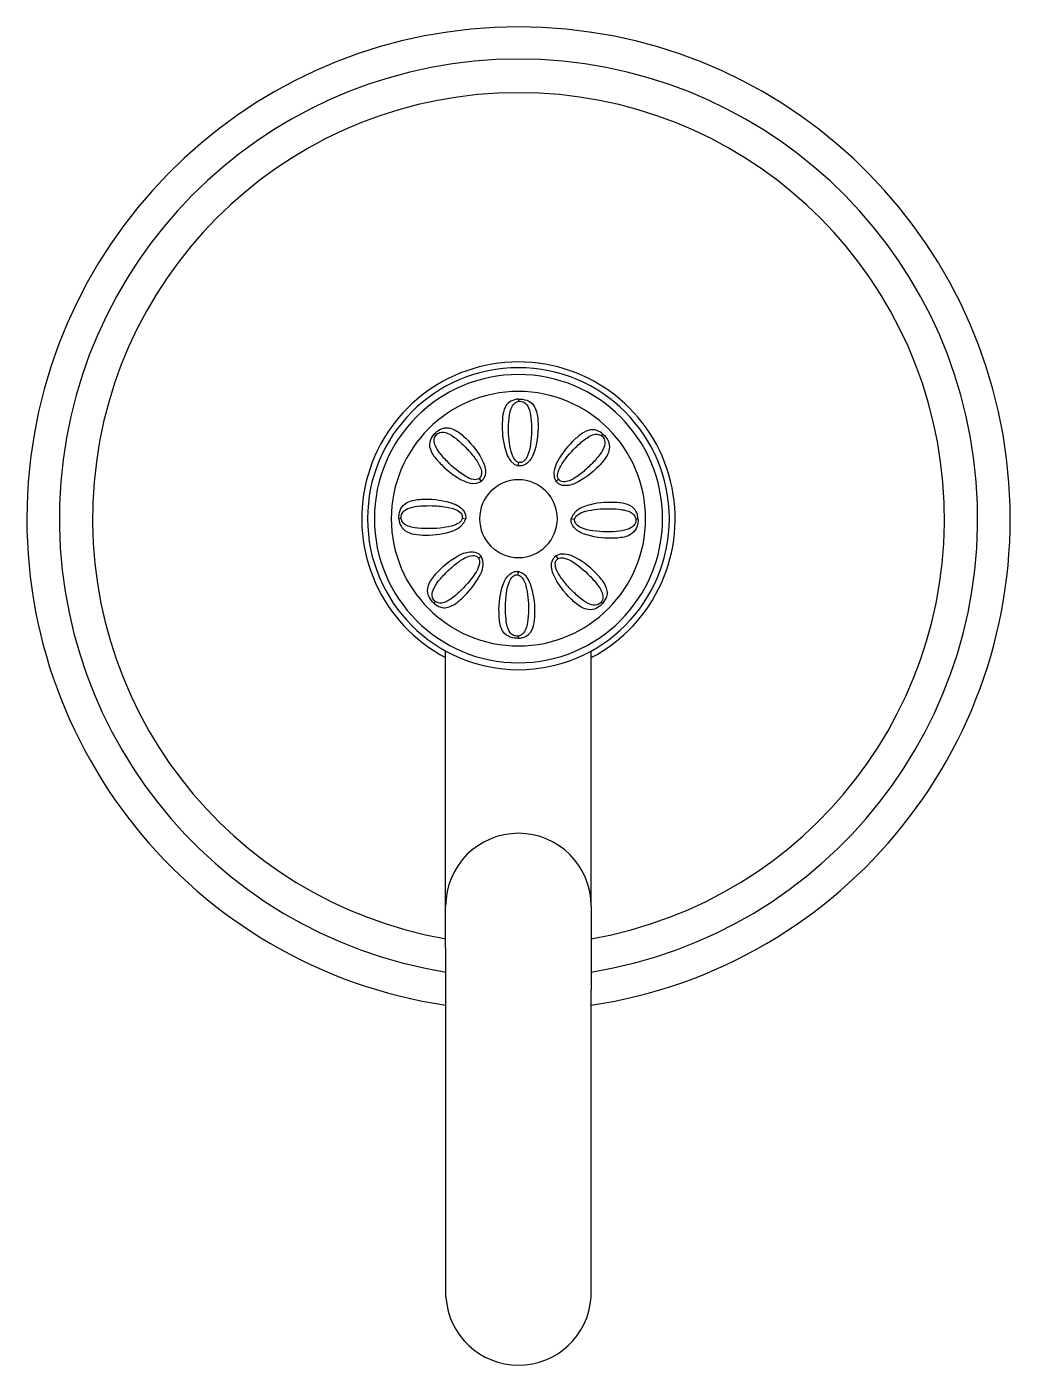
# Model space of a CAD drawing. Extents: x -0.389 to -0.314, y 251.532 to 251.634.
import ezdxf

# ---------------------------------------------------------------- set-up
doc = ezdxf.new("R2010")
doc.units = 0
doc.header["$LTSCALE"] = 0.055984
doc.header["$MEASUREMENT"] = 0
doc.linetypes.add('CONTINU', pattern=[0])
doc.layers.get('0').update_dxf_attribs({"linetype": 'CONTINUOUS'})

msp = doc.modelspace()

# ---------------------------------------------------------------- linework, layer by layer
at = {"linetype": 'CONTINU'}
for points in [[(-0.34639, 251.55911, 13.46939), (-0.35746, 251.55911)], [(-0.34638, 251.56164, 12.54628), (-0.35747, 251.56164)], [(-0.34639, 251.56418, 11.637274), (-0.35747, 251.56418)], [(-0.34638, 251.5856, 4.059981), (-0.35748, 251.5856)], [(-0.35193, 251.60769, 1), (-0.35193, 251.58468)], [(-0.35193, 251.58468, 1), (-0.35193, 251.60769)], [(-0.35193, 251.60717, 1), (-0.35193, 251.5852)], [(-0.35193, 251.5852, 1), (-0.35193, 251.60717)], [(-0.35193, 251.60588, 1), (-0.35193, 251.58649)], [(-0.35193, 251.58649, 1), (-0.35193, 251.60588)], [(-0.35194, 251.6053, 0.10414), (-0.3525, 251.60514, 0.11199), (-0.35284, 251.60485, 0.105502), (-0.35311, 251.60412, 0.039585), (-0.35317, 251.60326, 0.088637), (-0.35285, 251.60117, 0.080622), (-0.3525, 251.60057), (-0.35226, 251.60035), (-0.35194, 251.60021)], [(-0.35189, 251.60046, -0.176875), (-0.35223, 251.60071, -0.087679), (-0.35249, 251.6013, -0.066), (-0.35268, 251.6031, -0.041031), (-0.35261, 251.60409, -0.05065), (-0.35249, 251.60458, -0.11655), (-0.35224, 251.60497, -0.151666), (-0.35189, 251.60513)], [(-0.35194, 251.6053, -0.098192), (-0.3513, 251.60521, -0.151704), (-0.35079, 251.60483, -0.089729), (-0.35056, 251.60436, -0.071038), (-0.35044, 251.60336, -0.092097), (-0.35078, 251.60113, -0.147382), (-0.35137, 251.60033), (-0.35164, 251.60022), (-0.35194, 251.60021)], [(-0.35189, 251.60513, -0.153978), (-0.35152, 251.60506, -0.167327), (-0.35116, 251.60463, -0.06973), (-0.35098, 251.60387, -0.028978), (-0.35094, 251.6029, -0.032339), (-0.35101, 251.60186, -0.064788), (-0.35123, 251.60098, -0.115259), (-0.35151, 251.60057), (-0.35169, 251.60047), (-0.35189, 251.60046)], [(-0.35838, 251.60262, 0.104146), (-0.35867, 251.60211, 0.112019), (-0.3587, 251.60167, 0.105515), (-0.35838, 251.60096, 0.039593), (-0.35781, 251.60031, 0.088638), (-0.3561, 251.59906, 0.080622), (-0.35544, 251.59888), (-0.3551, 251.5989), (-0.35478, 251.59902)], [(-0.35838, 251.60262, -0.098175), (-0.35787, 251.60301, -0.151712), (-0.35724, 251.60311, -0.089727), (-0.35675, 251.60293, -0.071049), (-0.35595, 251.60231, -0.092098), (-0.35461, 251.60049, -0.147383), (-0.35447, 251.59951), (-0.35457, 251.59924), (-0.35478, 251.59902)], [(-0.35493, 251.59924, -0.17687), (-0.35535, 251.59917, -0.08769), (-0.35594, 251.5994, -0.066006), (-0.35735, 251.60054, -0.041029), (-0.35801, 251.60129, -0.050653), (-0.35826, 251.60173, -0.116536), (-0.35836, 251.60218, -0.151664), (-0.35823, 251.60254)], [(-0.35823, 251.60254, -0.15398), (-0.35792, 251.60275, -0.167337), (-0.35736, 251.6027, -0.069732), (-0.35669, 251.60229, -0.028963), (-0.35598, 251.60164, -0.032324), (-0.35529, 251.60085, -0.064788), (-0.35482, 251.60007, -0.115271), (-0.35474, 251.59958), (-0.35479, 251.59939), (-0.35493, 251.59924)], [(-0.34549, 251.60263, 0.104125), (-0.346, 251.60292, 0.112011), (-0.34644, 251.60295, 0.105508), (-0.34715, 251.60263, 0.039595), (-0.34781, 251.60206, 0.088635), (-0.34905, 251.60036, 0.080616), (-0.34923, 251.5997), (-0.34921, 251.59936), (-0.34909, 251.59904)], [(-0.34549, 251.60263, -0.098183), (-0.3451, 251.60212, -0.151702), (-0.34501, 251.6015, -0.089719), (-0.34518, 251.601, -0.071053), (-0.3458, 251.6002, -0.092094), (-0.34762, 251.59887, -0.147376), (-0.3486, 251.59872), (-0.34887, 251.59883), (-0.34909, 251.59904)], [(-0.34888, 251.59919, -0.176877), (-0.34894, 251.59961, -0.087701), (-0.34871, 251.6002, -0.066002), (-0.34757, 251.60161, -0.041019), (-0.34682, 251.60226, -0.050658), (-0.34639, 251.60252, -0.11655), (-0.34593, 251.60262, -0.1517), (-0.34558, 251.60249)], [(-0.34558, 251.60249, -0.153989), (-0.34537, 251.60217, -0.167329), (-0.34541, 251.60161, -0.06972), (-0.34582, 251.60095, -0.028985), (-0.34648, 251.60023, -0.03233), (-0.34726, 251.59955, -0.064782), (-0.34805, 251.59908, -0.115255), (-0.34853, 251.59899), (-0.34872, 251.59905), (-0.34888, 251.59919)], [(-0.35193, 251.59915, 1), (-0.35193, 251.59322)], [(-0.35193, 251.59322, 1), (-0.35193, 251.59915)], [(-0.36104, 251.59617, -0.09821), (-0.36095, 251.59681, -0.15171), (-0.36058, 251.59732, -0.089734), (-0.36011, 251.59755, -0.071049), (-0.3591, 251.59767, -0.092095), (-0.35687, 251.59733, -0.147371), (-0.35607, 251.59674), (-0.35596, 251.59648), (-0.35595, 251.59617)], [(-0.34282, 251.59619, 0.104123), (-0.34297, 251.59676, 0.112018), (-0.34326, 251.59709, 0.105506), (-0.34399, 251.59737, 0.039599), (-0.34486, 251.59743, 0.08864), (-0.34695, 251.5971, 0.080631), (-0.34754, 251.59676), (-0.34776, 251.59651), (-0.3479, 251.59619)], [(-0.36087, 251.59622, -0.15399), (-0.3608, 251.59659, -0.167339), (-0.36037, 251.59695, -0.069724), (-0.35962, 251.59713, -0.028975), (-0.35865, 251.59718, -0.032332), (-0.3576, 251.5971, -0.064784), (-0.35672, 251.59688, -0.115256), (-0.35631, 251.5966), (-0.35622, 251.59643), (-0.35621, 251.59622)], [(-0.34765, 251.59615, -0.176884), (-0.3474, 251.59649, -0.087694), (-0.34682, 251.59675, -0.066005), (-0.34501, 251.59694, -0.041021), (-0.34402, 251.59687, -0.050661), (-0.34353, 251.59675, -0.116552), (-0.34314, 251.59649, -0.151672), (-0.34298, 251.59615)], [(-0.36104, 251.59617, 0.10415), (-0.36088, 251.59561, 0.11203), (-0.36059, 251.59528, 0.10551), (-0.35986, 251.595, 0.039599), (-0.359, 251.59494, 0.08864), (-0.35691, 251.59527, 0.080622), (-0.35632, 251.59561), (-0.35609, 251.59586), (-0.35595, 251.59617)], [(-0.35621, 251.59622, -0.176884), (-0.35646, 251.59588, -0.087697), (-0.35704, 251.59562, -0.066006), (-0.35884, 251.59543, -0.041025), (-0.35984, 251.5955, -0.050661), (-0.36033, 251.59562, -0.116552), (-0.36072, 251.59587, -0.151672), (-0.36087, 251.59622)], [(-0.34282, 251.59619, -0.09821), (-0.3429, 251.59556, -0.15171), (-0.34328, 251.59505, -0.08973), (-0.34375, 251.59482, -0.071048), (-0.34476, 251.5947, -0.092093), (-0.34698, 251.59503, -0.147376), (-0.34778, 251.59563), (-0.3479, 251.59589), (-0.3479, 251.59619)], [(-0.34298, 251.59615, -0.15399), (-0.34305, 251.59578, -0.167339), (-0.34348, 251.59542, -0.069719), (-0.34424, 251.59523, -0.028975), (-0.34521, 251.59519, -0.032332), (-0.34625, 251.59526, -0.064781), (-0.34713, 251.59549, -0.115246), (-0.34754, 251.59577), (-0.34764, 251.59594), (-0.34765, 251.59615)], [(-0.35836, 251.58973, -0.098174), (-0.35875, 251.59024, -0.151717), (-0.35885, 251.59087, -0.089721), (-0.35868, 251.59137, -0.07105), (-0.35805, 251.59216, -0.092091), (-0.35624, 251.5935, -0.147376), (-0.35525, 251.59364), (-0.35498, 251.59354), (-0.35477, 251.59333)], [(-0.35828, 251.58988, -0.153986), (-0.35849, 251.59019, -0.167344), (-0.35844, 251.59075, -0.069718), (-0.35804, 251.59142, -0.028974), (-0.35738, 251.59214, -0.032327), (-0.35659, 251.59282, -0.064782), (-0.35581, 251.59329, -0.115254), (-0.35532, 251.59338), (-0.35513, 251.59332), (-0.35498, 251.59318)], [(-0.35836, 251.58973, 0.104144), (-0.35785, 251.58944, 0.112006), (-0.35741, 251.58941, 0.105509), (-0.3567, 251.58973, 0.039603), (-0.35605, 251.5903, 0.088641), (-0.3548, 251.59201, 0.080638), (-0.35462, 251.59267), (-0.35464, 251.59301), (-0.35477, 251.59333)], [(-0.34548, 251.58975, -0.098177), (-0.34599, 251.58936, -0.151712), (-0.34662, 251.58926, -0.089723), (-0.34711, 251.58943, -0.07105), (-0.34791, 251.59006, -0.092094), (-0.34924, 251.59188, -0.147372), (-0.34939, 251.59286), (-0.34928, 251.59313), (-0.34908, 251.59335)], [(-0.34548, 251.58975, 0.104123), (-0.34519, 251.59026, 0.11202), (-0.34516, 251.5907, 0.105504), (-0.34548, 251.59141, 0.0396), (-0.34605, 251.59206, 0.08864), (-0.34775, 251.59331, 0.080623), (-0.34842, 251.59349), (-0.34875, 251.59347), (-0.34908, 251.59335)], [(-0.34893, 251.59313, -0.17687), (-0.34851, 251.5932, -0.087688), (-0.34791, 251.59297, -0.066005), (-0.34651, 251.59183, -0.041027), (-0.34585, 251.59108, -0.05066), (-0.34559, 251.59064, -0.116557), (-0.34549, 251.59019, -0.151683), (-0.34563, 251.58983)], [(-0.35498, 251.59318, -0.176878), (-0.35491, 251.59276, -0.087679), (-0.35514, 251.59217, -0.066002), (-0.35628, 251.59076, -0.041023), (-0.35704, 251.59011, -0.050663), (-0.35747, 251.58985, -0.116554), (-0.35792, 251.58975, -0.151682), (-0.35828, 251.58988)], [(-0.34563, 251.58983, -0.153976), (-0.34594, 251.58962, -0.167333), (-0.3465, 251.58967, -0.069714), (-0.34716, 251.59008, -0.028972), (-0.34788, 251.59073, -0.032335), (-0.34856, 251.59152, -0.064788), (-0.34903, 251.5923, -0.11527), (-0.34912, 251.59279), (-0.34907, 251.59298), (-0.34893, 251.59313)], [(-0.35192, 251.58707, -0.098185), (-0.35255, 251.58716, -0.151702), (-0.35307, 251.58753, -0.089729), (-0.35329, 251.588, -0.071038), (-0.35341, 251.58901, -0.092092), (-0.35308, 251.59124, -0.147372), (-0.35248, 251.59204), (-0.35222, 251.59215), (-0.35192, 251.59216)], [(-0.35196, 251.58724, -0.153984), (-0.35233, 251.58731, -0.167345), (-0.3527, 251.58774, -0.069727), (-0.35288, 251.5885, -0.028978), (-0.35292, 251.58947, -0.032328), (-0.35285, 251.59051, -0.064781), (-0.35262, 251.59139, -0.115262), (-0.35234, 251.5918), (-0.35217, 251.5919), (-0.35196, 251.5919)], [(-0.35196, 251.5919, -0.176887), (-0.35162, 251.59165, -0.087688), (-0.35136, 251.59107, -0.066006), (-0.35117, 251.58927, -0.041031), (-0.35124, 251.58827, -0.050662), (-0.35137, 251.58779, -0.116553), (-0.35162, 251.5874, -0.151692), (-0.35196, 251.58724)], [(-0.35192, 251.58707, 0.104133), (-0.35135, 251.58723, 0.111993), (-0.35102, 251.58752, 0.105503), (-0.35074, 251.58825, 0.039585), (-0.35068, 251.58911, 0.088637), (-0.35101, 251.5912, 0.08062), (-0.35135, 251.5918), (-0.3516, 251.59202), (-0.35192, 251.59216)], [(-0.34638, 251.56666, 0.999996), (-0.35748, 251.56666)], [(-0.35746, 251.53686, 0.936926), (-0.34639, 251.53686)]]:
    msp.add_lwpolyline(points, format="xyb", dxfattribs=at)
for points in [[(-0.35194, 251.6053), (-0.35189, 251.60513)], [(-0.35838, 251.60262), (-0.35823, 251.60254)], [(-0.34558, 251.60249), (-0.34549, 251.60263)], [(-0.35194, 251.60021), (-0.35189, 251.60046)], [(-0.35493, 251.59924), (-0.35478, 251.59902)], [(-0.34909, 251.59904), (-0.34888, 251.59919)], [(-0.36104, 251.59617), (-0.36087, 251.59622)], [(-0.35621, 251.59622), (-0.35595, 251.59617)], [(-0.3479, 251.59619), (-0.34765, 251.59615)], [(-0.34298, 251.59615), (-0.34282, 251.59619)], [(-0.35498, 251.59318), (-0.35477, 251.59333)], [(-0.34908, 251.59335), (-0.34893, 251.59313)], [(-0.35196, 251.5919), (-0.35192, 251.59216)], [(-0.35836, 251.58973), (-0.35828, 251.58988)], [(-0.34563, 251.58983), (-0.34548, 251.58975)], [(-0.35196, 251.58724), (-0.35192, 251.58707)], [(-0.35748, 251.56666), (-0.35748, 251.5861)], [(-0.34638, 251.56666), (-0.34638, 251.5861)], [(-0.35746, 251.56027), (-0.35748, 251.56666)], [(-0.34638, 251.56666), (-0.34638, 251.56027)], [(-0.35746, 251.53686), (-0.35746, 251.56027)], [(-0.34639, 251.53686), (-0.34638, 251.56027)]]:
    msp.add_lwpolyline(points, dxfattribs=at)

doc.saveas('drawing.dxf')
